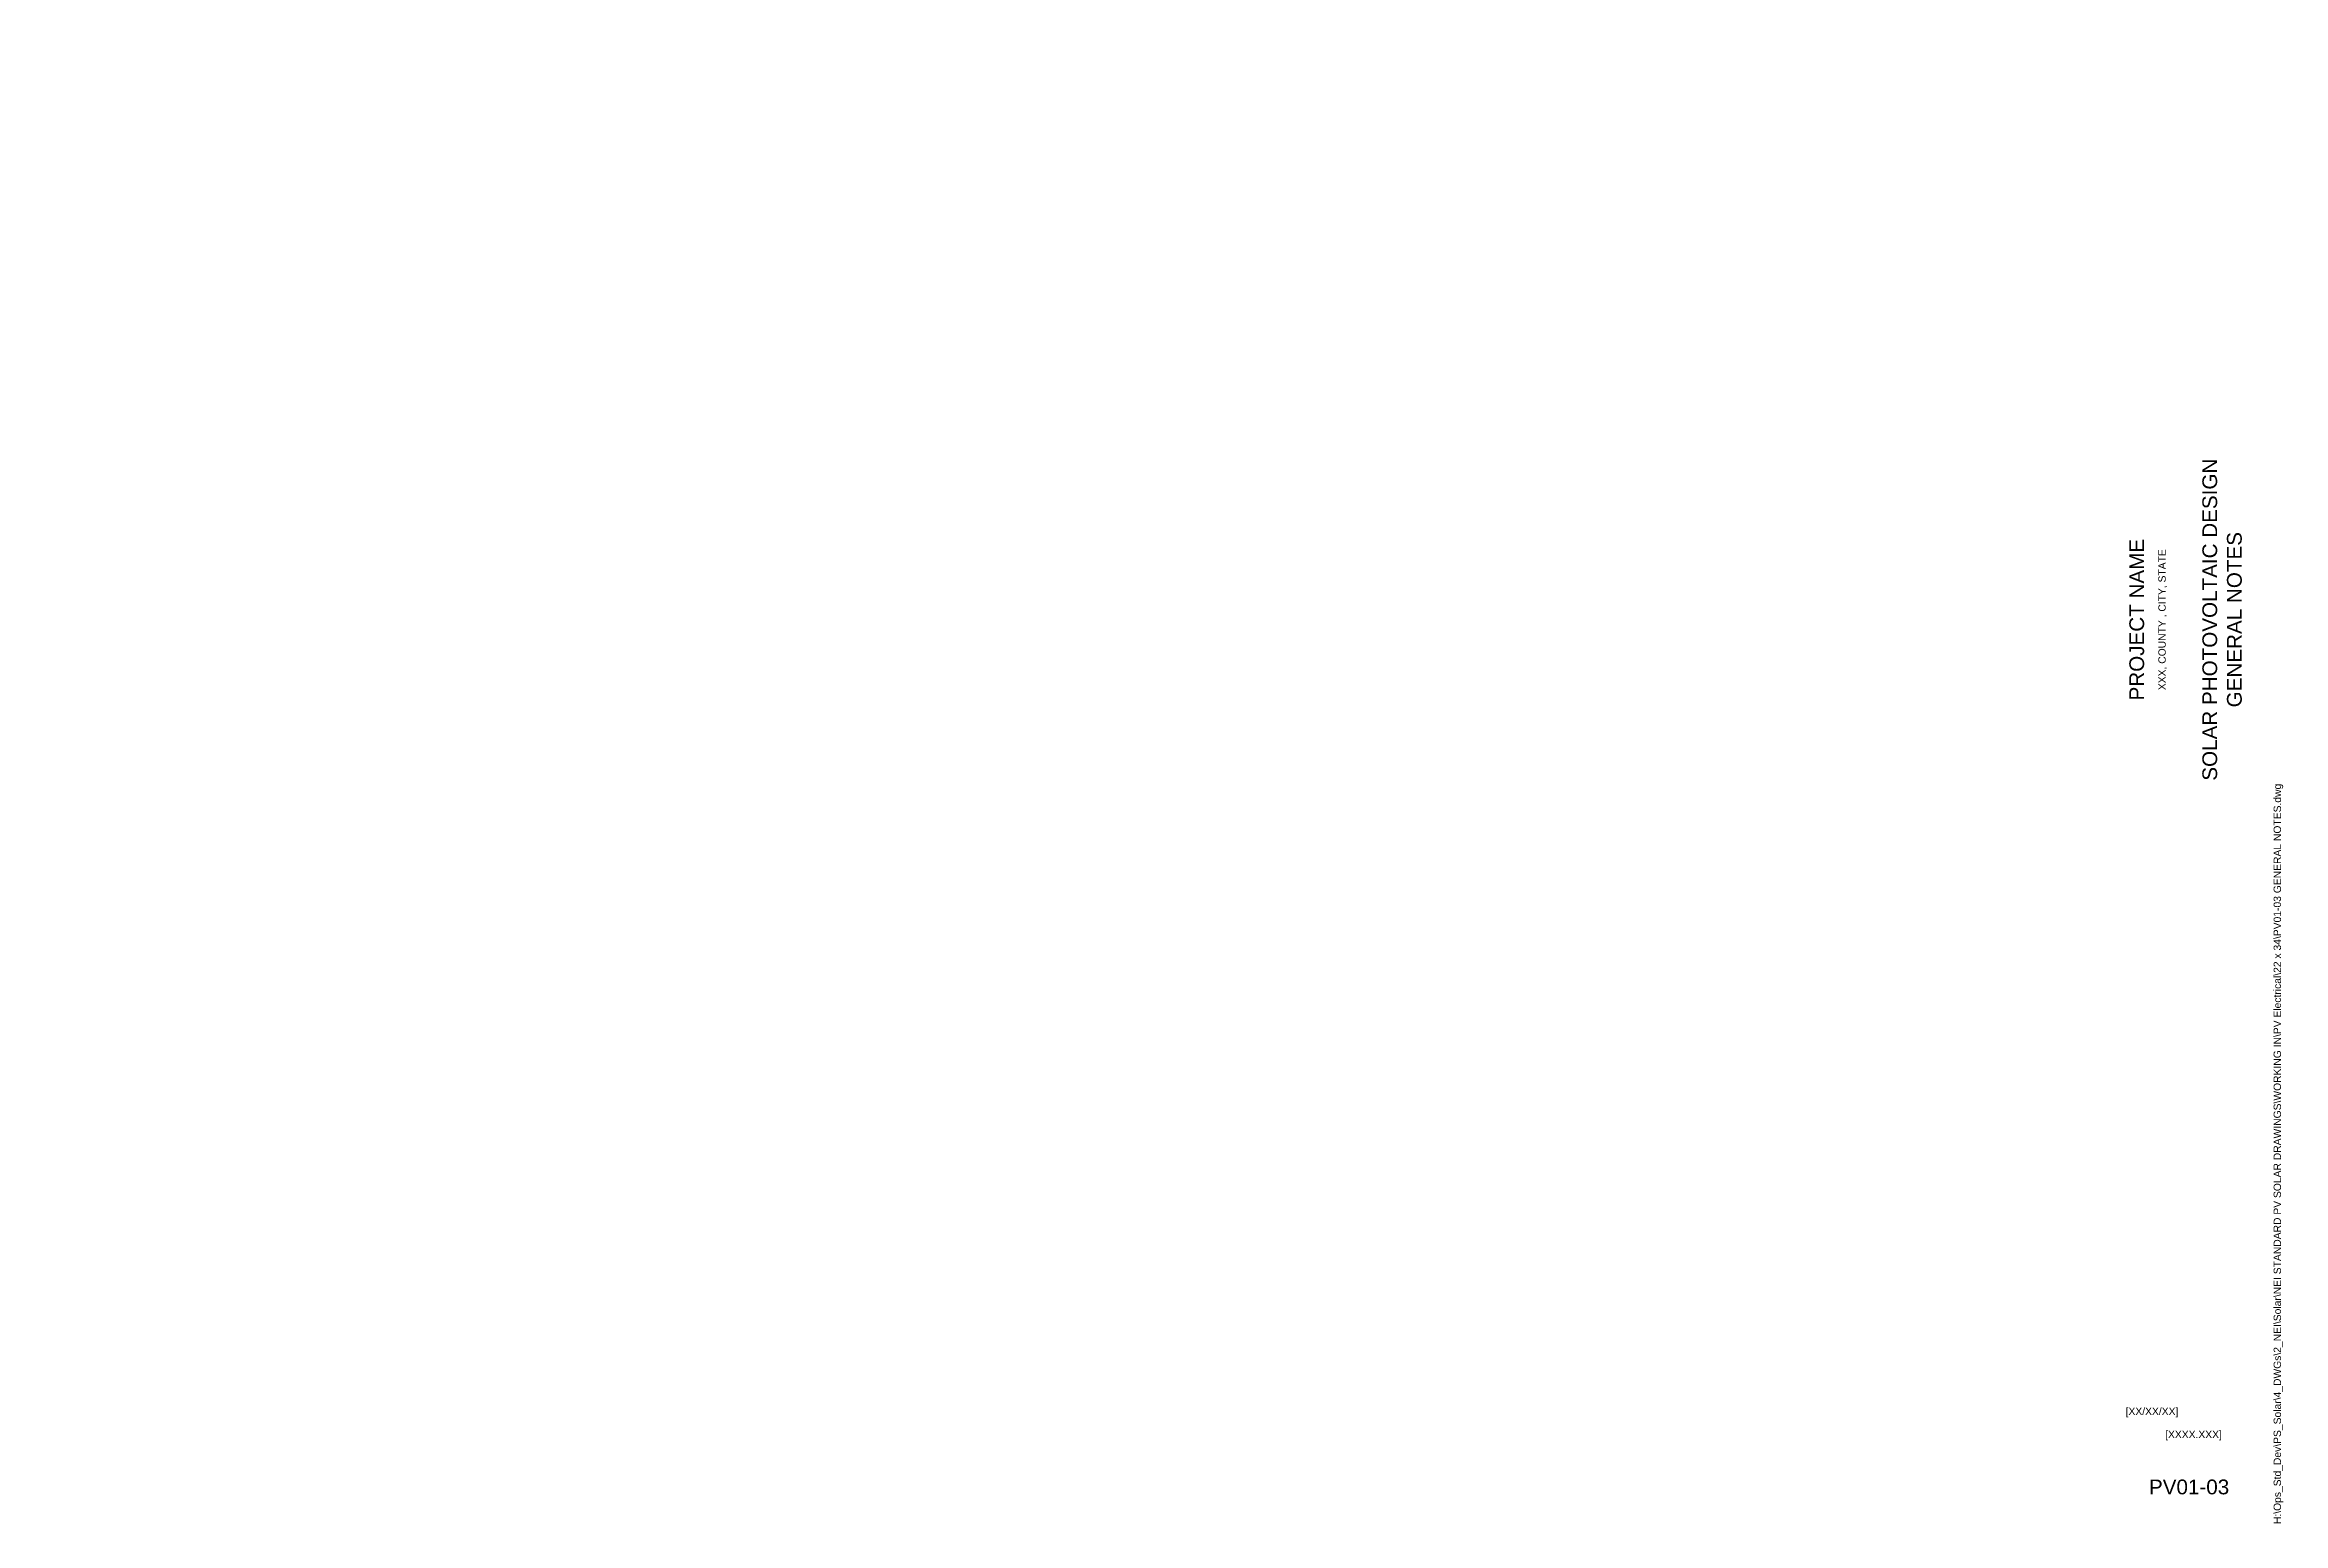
# Paper-space layout 'PV01-03 GENERAL NOTES' of a CAD drawing. Header units: feet. Extents: x 3 to 33.3, y 0 to 20.
import ezdxf
from ezdxf.enums import TextEntityAlignment as Align

# ---------------------------------------------------------------- set-up
doc = ezdxf.new("R2010")
doc.units = ezdxf.units.FT
doc.header["$MEASUREMENT"] = 0
doc.layers.add('G-ANNO-TTBL', color=1, linetype='Continuous')
doc.layers.add('G-NPLT', color=67, linetype='Continuous', plot=False)
doc.styles.add('NEI-A', font='arial.ttf')

psp = doc.layouts.new('PV01-03 GENERAL NOTES')

# ---------------------------------------------------------------- texts
at = {"layer": 'G-ANNO-TTBL', "style": 'NEI-A'}
psp.add_text('XXX, COUNTY , CITY, STATE', height=0.1, rotation=90, dxfattribs=at).set_placement((31.675, 12.244), align=Align.MIDDLE)
at = {"layer": 'G-ANNO-TTBL', "char_height": 0.2, "attachment_point": 5, "rotation": 90, "style": 'NEI-A'}
for s, insert in [('SOLAR PHOTOVOLTAIC DESIGN\\PGENERAL NOTES', (32.481, 12.244)), ('PROJECT NAME', (31.325, 12.244))]:
    psp.add_mtext_dynamic_manual_height_columns(s, width=7.8846, gutter_width=0.5, heights=[0], dxfattribs=dict(at, insert=insert))
at = {"layer": 'G-ANNO-TTBL', "style": 'NEI-A'}
for s, width, insert, char_height, attachment_point in [('[XX/XX/XX]', 0.85482, (31.173, 1.505), 0.1, 4), ('[XXXX.XXX]', 0.85482, (32.093, 1.192), 0.1, 5), ('PV01-03', 1.7218, (32.033, 0.494), 0.2, 5)]:
    psp.add_mtext_dynamic_manual_height_columns(s, width=width, gutter_width=0.5, heights=[0], dxfattribs=dict(at, insert=insert, char_height=char_height, attachment_point=attachment_point))
at = {"layer": 'G-NPLT', "insert": (33.178, -0.008), "char_height": 0.1, "width": 13.97168, "attachment_point": 1, "rotation": 90, "style": 'NEI-A'}
psp.add_mtext('H:\\\\Ops_Std_Dev\\\\PS_Solar\\\\4_DWGs\\\\2_NEI\\\\Solar\\\\NEI STANDARD PV SOLAR DRAWINGS\\\\WORKING IN\\\\PV Electrical\\\\22 x 34\\\\PV01-03 GENERAL NOTES.dwg', dxfattribs=at)

doc.saveas('drawing.dxf')
